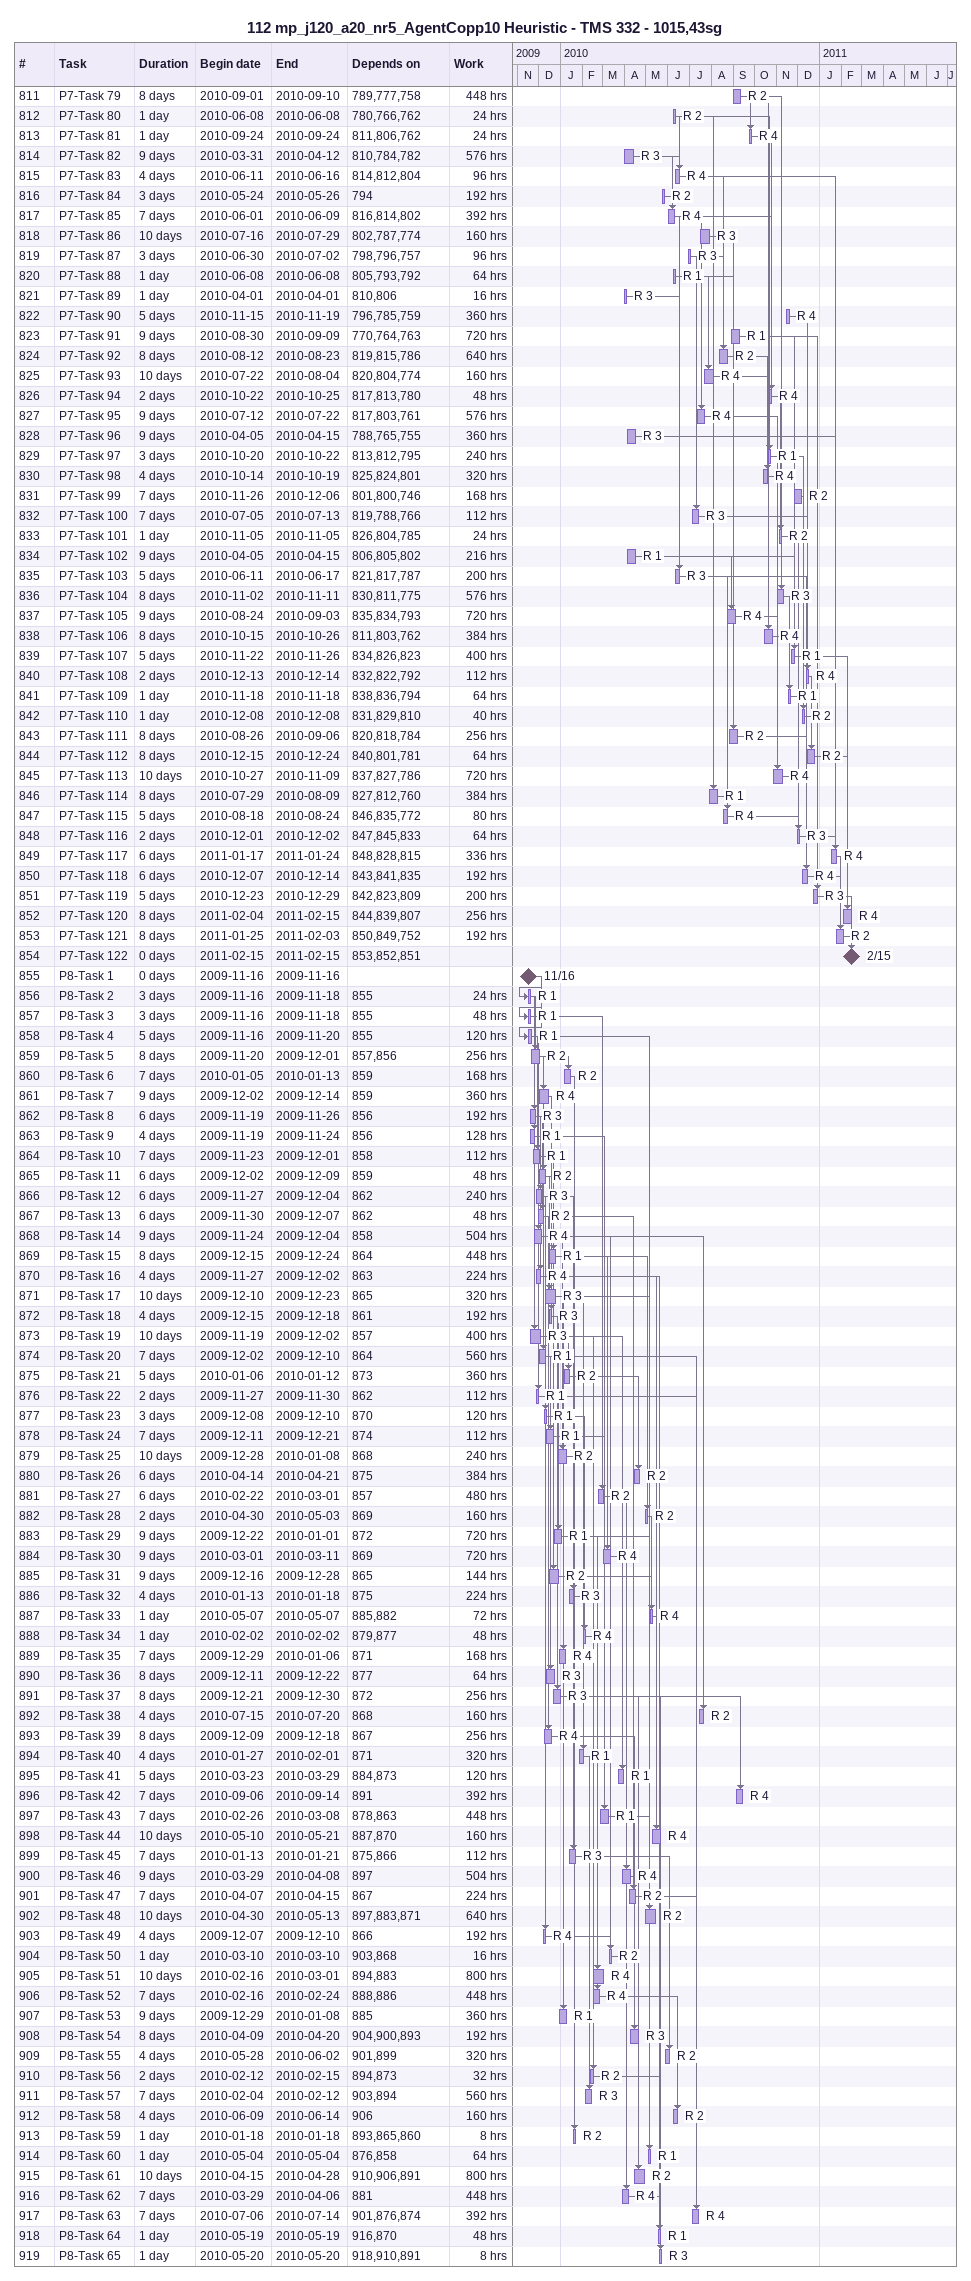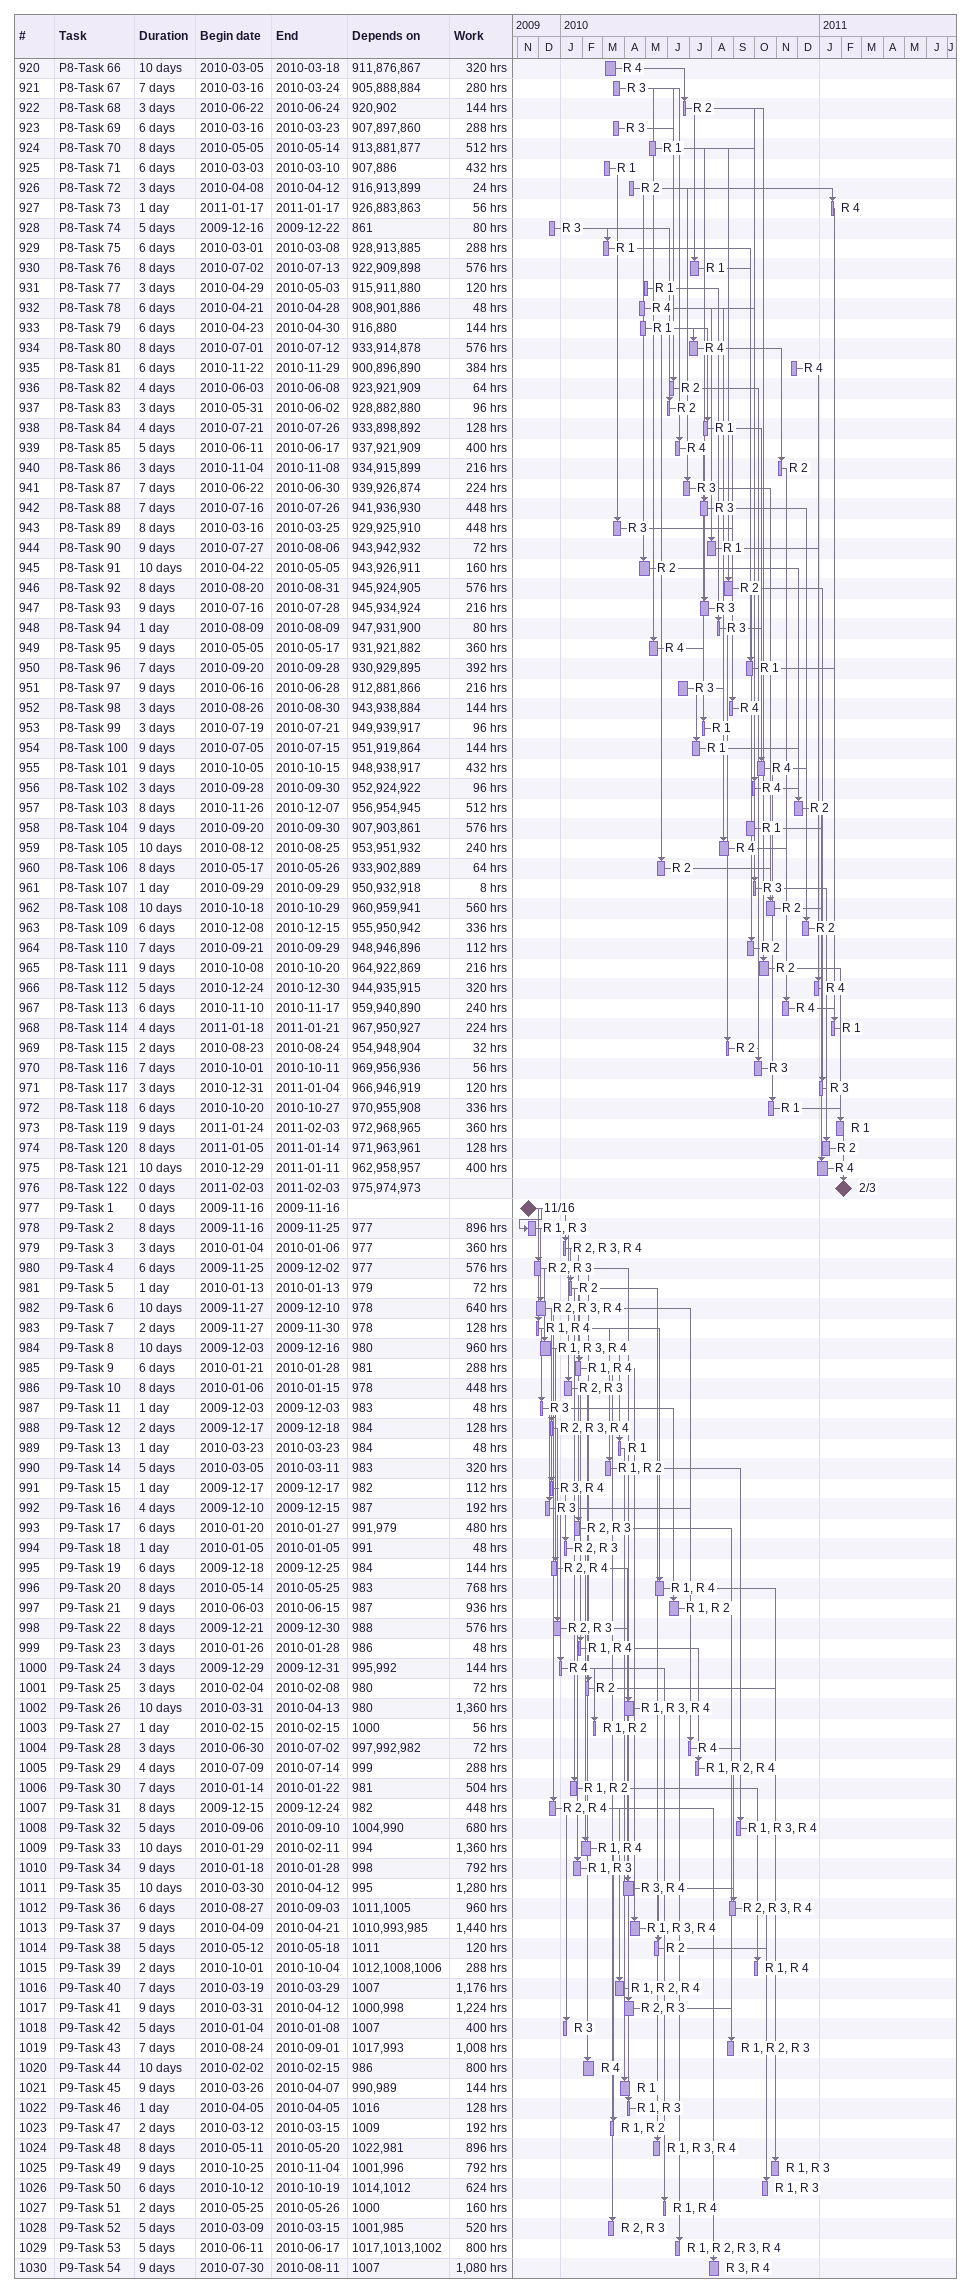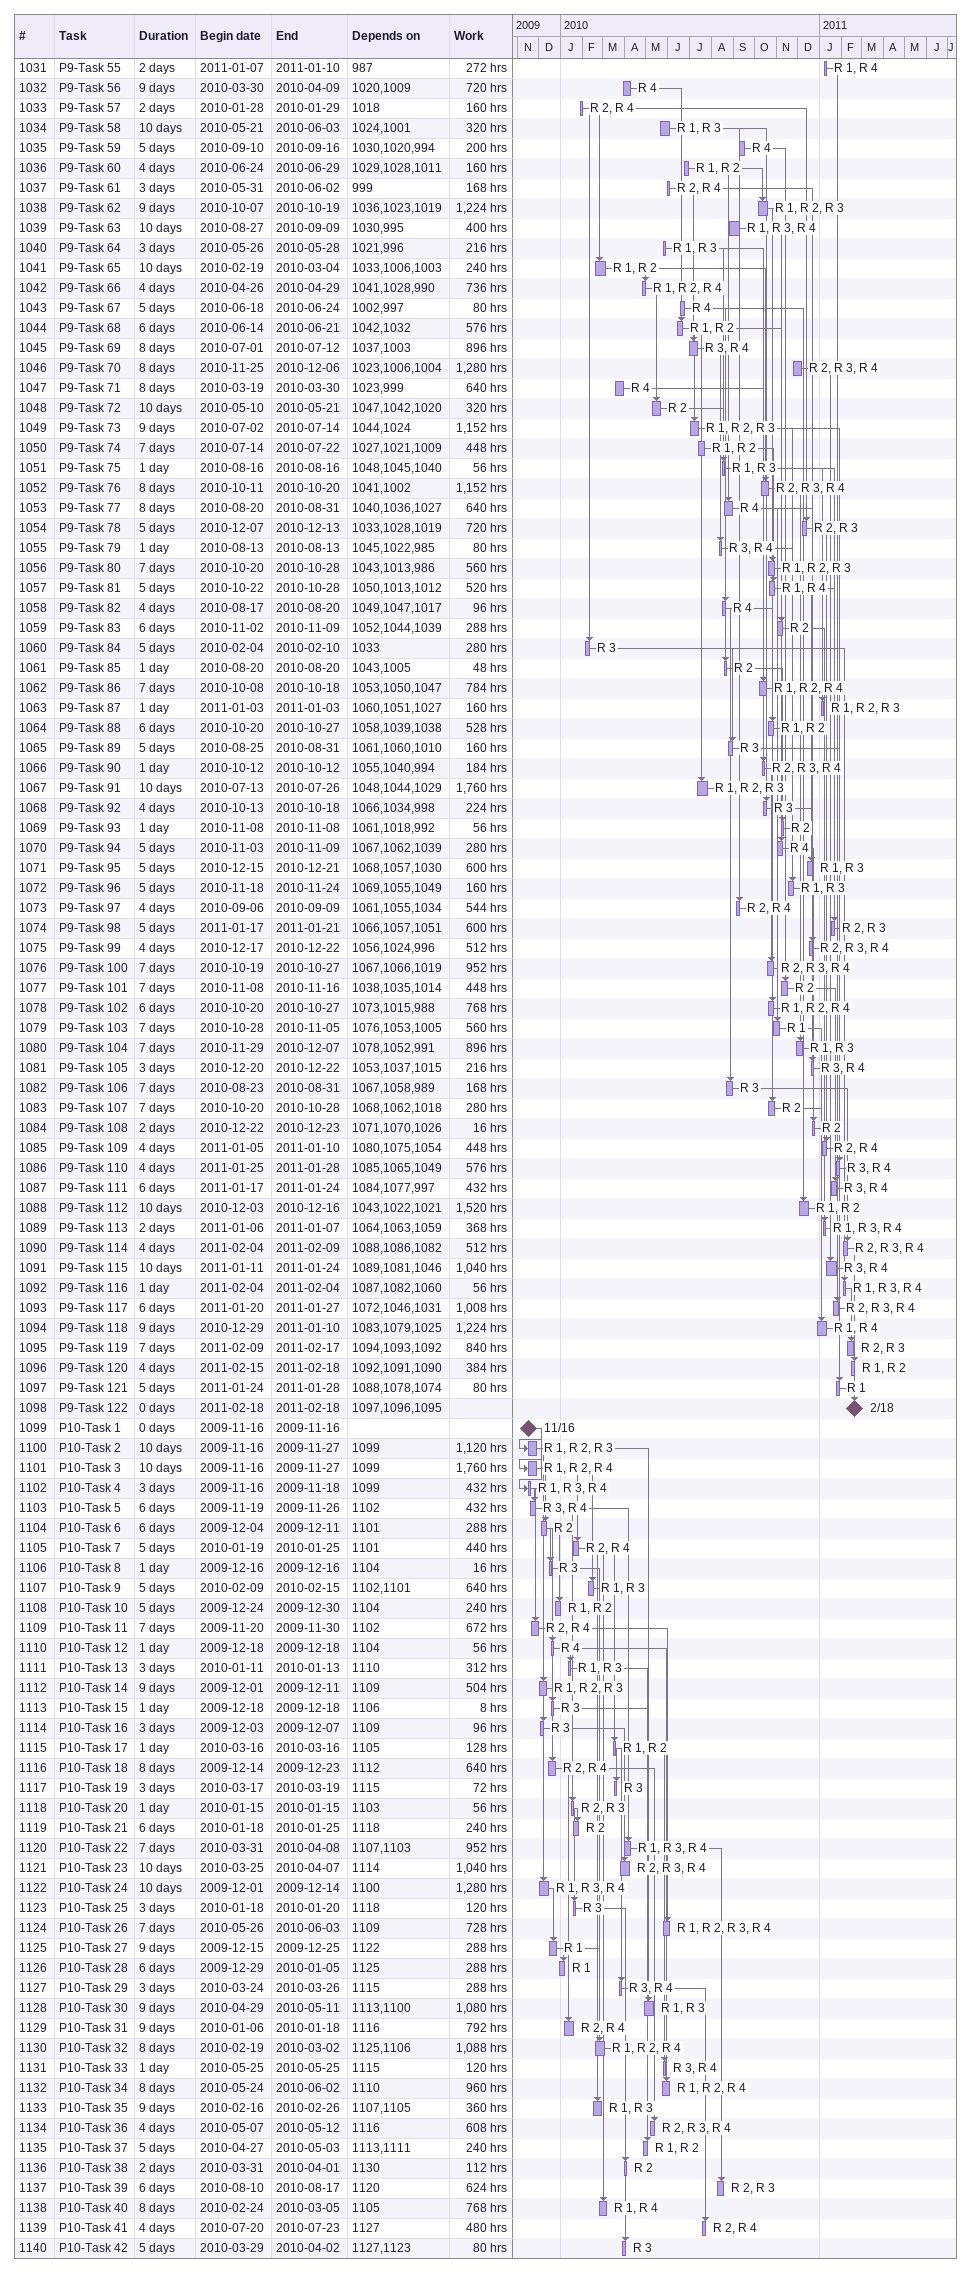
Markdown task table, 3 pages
112 mp_j120_a20_nr5_AgentCopp10 Heuristic - TMS 332 - 1015,43sg

| ID | Task | Duration | Start | Finish | Predecessors | Resources | Work (h) |
|---|---|---|---|---|---|---|---|
| 811 | P7-Task 79 | 8d | 2010-09-01 | 2010-09-10 | 789, 777, 758 | R 2 | 448 |
| 812 | P7-Task 80 | 1d | 2010-06-08 | 2010-06-08 | 780, 766, 762 | R 2 | 24 |
| 813 | P7-Task 81 | 1d | 2010-09-24 | 2010-09-24 | 811, 806, 762 | R 4 | 24 |
| 814 | P7-Task 82 | 9d | 2010-03-31 | 2010-04-12 | 810, 784, 782 | R 3 | 576 |
| 815 | P7-Task 83 | 4d | 2010-06-11 | 2010-06-16 | 814, 812, 804 | R 4 | 96 |
| 816 | P7-Task 84 | 3d | 2010-05-24 | 2010-05-26 | 794 | R 2 | 192 |
| 817 | P7-Task 85 | 7d | 2010-06-01 | 2010-06-09 | 816, 814, 802 | R 4 | 392 |
| 818 | P7-Task 86 | 10d | 2010-07-16 | 2010-07-29 | 802, 787, 774 | R 3 | 160 |
| 819 | P7-Task 87 | 3d | 2010-06-30 | 2010-07-02 | 798, 796, 757 | R 3 | 96 |
| 820 | P7-Task 88 | 1d | 2010-06-08 | 2010-06-08 | 805, 793, 792 | R 1 | 64 |
| 821 | P7-Task 89 | 1d | 2010-04-01 | 2010-04-01 | 810, 806 | R 3 | 16 |
| 822 | P7-Task 90 | 5d | 2010-11-15 | 2010-11-19 | 796, 785, 759 | R 4 | 360 |
| 823 | P7-Task 91 | 9d | 2010-08-30 | 2010-09-09 | 770, 764, 763 | R 1 | 720 |
| 824 | P7-Task 92 | 8d | 2010-08-12 | 2010-08-23 | 819, 815, 786 | R 2 | 640 |
| 825 | P7-Task 93 | 10d | 2010-07-22 | 2010-08-04 | 820, 804, 774 | R 4 | 160 |
| 826 | P7-Task 94 | 2d | 2010-10-22 | 2010-10-25 | 817, 813, 780 | R 4 | 48 |
| 827 | P7-Task 95 | 9d | 2010-07-12 | 2010-07-22 | 817, 803, 761 | R 4 | 576 |
| 828 | P7-Task 96 | 9d | 2010-04-05 | 2010-04-15 | 788, 765, 755 | R 3 | 360 |
| 829 | P7-Task 97 | 3d | 2010-10-20 | 2010-10-22 | 813, 812, 795 | R 1 | 240 |
| 830 | P7-Task 98 | 4d | 2010-10-14 | 2010-10-19 | 825, 824, 801 | R 4 | 320 |
| 831 | P7-Task 99 | 7d | 2010-11-26 | 2010-12-06 | 801, 800, 746 | R 2 | 168 |
| 832 | P7-Task 100 | 7d | 2010-07-05 | 2010-07-13 | 819, 788, 766 | R 3 | 112 |
| 833 | P7-Task 101 | 1d | 2010-11-05 | 2010-11-05 | 826, 804, 785 | R 2 | 24 |
| 834 | P7-Task 102 | 9d | 2010-04-05 | 2010-04-15 | 806, 805, 802 | R 1 | 216 |
| 835 | P7-Task 103 | 5d | 2010-06-11 | 2010-06-17 | 821, 817, 787 | R 3 | 200 |
| 836 | P7-Task 104 | 8d | 2010-11-02 | 2010-11-11 | 830, 811, 775 | R 3 | 576 |
| 837 | P7-Task 105 | 9d | 2010-08-24 | 2010-09-03 | 835, 834, 793 | R 4 | 720 |
| 838 | P7-Task 106 | 8d | 2010-10-15 | 2010-10-26 | 811, 803, 762 | R 4 | 384 |
| 839 | P7-Task 107 | 5d | 2010-11-22 | 2010-11-26 | 834, 826, 823 | R 1 | 400 |
| 840 | P7-Task 108 | 2d | 2010-12-13 | 2010-12-14 | 832, 822, 792 | R 4 | 112 |
| 841 | P7-Task 109 | 1d | 2010-11-18 | 2010-11-18 | 838, 836, 794 | R 1 | 64 |
| 842 | P7-Task 110 | 1d | 2010-12-08 | 2010-12-08 | 831, 829, 810 | R 2 | 40 |
| 843 | P7-Task 111 | 8d | 2010-08-26 | 2010-09-06 | 820, 818, 784 | R 2 | 256 |
| 844 | P7-Task 112 | 8d | 2010-12-15 | 2010-12-24 | 840, 801, 781 | R 2 | 64 |
| 845 | P7-Task 113 | 10d | 2010-10-27 | 2010-11-09 | 837, 827, 786 | R 4 | 720 |
| 846 | P7-Task 114 | 8d | 2010-07-29 | 2010-08-09 | 827, 812, 760 | R 1 | 384 |
| 847 | P7-Task 115 | 5d | 2010-08-18 | 2010-08-24 | 846, 835, 772 | R 4 | 80 |
| 848 | P7-Task 116 | 2d | 2010-12-01 | 2010-12-02 | 847, 845, 833 | R 3 | 64 |
| 849 | P7-Task 117 | 6d | 2011-01-17 | 2011-01-24 | 848, 828, 815 | R 4 | 336 |
| 850 | P7-Task 118 | 6d | 2010-12-07 | 2010-12-14 | 843, 841, 835 | R 4 | 192 |
| 851 | P7-Task 119 | 5d | 2010-12-23 | 2010-12-29 | 842, 823, 809 | R 3 | 200 |
| 852 | P7-Task 120 | 8d | 2011-02-04 | 2011-02-15 | 844, 839, 807 | R 4 | 256 |
| 853 | P7-Task 121 | 8d | 2011-01-25 | 2011-02-03 | 850, 849, 752 | R 2 | 192 |
| 854 | P7-Task 122 | 0d | 2011-02-15 | 2011-02-15 | 853, 852, 851 |  |  |
| 855 | P8-Task 1 | 0d | 2009-11-16 | 2009-11-16 |  |  |  |
| 856 | P8-Task 2 | 3d | 2009-11-16 | 2009-11-18 | 855 | R 1 | 24 |
| 857 | P8-Task 3 | 3d | 2009-11-16 | 2009-11-18 | 855 | R 1 | 48 |
| 858 | P8-Task 4 | 5d | 2009-11-16 | 2009-11-20 | 855 | R 1 | 120 |
| 859 | P8-Task 5 | 8d | 2009-11-20 | 2009-12-01 | 857, 856 | R 2 | 256 |
| 860 | P8-Task 6 | 7d | 2010-01-05 | 2010-01-13 | 859 | R 2 | 168 |
| 861 | P8-Task 7 | 9d | 2009-12-02 | 2009-12-14 | 859 | R 4 | 360 |
| 862 | P8-Task 8 | 6d | 2009-11-19 | 2009-11-26 | 856 | R 3 | 192 |
| 863 | P8-Task 9 | 4d | 2009-11-19 | 2009-11-24 | 856 | R 1 | 128 |
| 864 | P8-Task 10 | 7d | 2009-11-23 | 2009-12-01 | 858 | R 1 | 112 |
| 865 | P8-Task 11 | 6d | 2009-12-02 | 2009-12-09 | 859 | R 2 | 48 |
| 866 | P8-Task 12 | 6d | 2009-11-27 | 2009-12-04 | 862 | R 3 | 240 |
| 867 | P8-Task 13 | 6d | 2009-11-30 | 2009-12-07 | 862 | R 2 | 48 |
| 868 | P8-Task 14 | 9d | 2009-11-24 | 2009-12-04 | 858 | R 4 | 504 |
| 869 | P8-Task 15 | 8d | 2009-12-15 | 2009-12-24 | 864 | R 1 | 448 |
| 870 | P8-Task 16 | 4d | 2009-11-27 | 2009-12-02 | 863 | R 4 | 224 |
| 871 | P8-Task 17 | 10d | 2009-12-10 | 2009-12-23 | 865 | R 3 | 320 |
| 872 | P8-Task 18 | 4d | 2009-12-15 | 2009-12-18 | 861 | R 3 | 192 |
| 873 | P8-Task 19 | 10d | 2009-11-19 | 2009-12-02 | 857 | R 3 | 400 |
| 874 | P8-Task 20 | 7d | 2009-12-02 | 2009-12-10 | 864 | R 1 | 560 |
| 875 | P8-Task 21 | 5d | 2010-01-06 | 2010-01-12 | 873 | R 2 | 360 |
| 876 | P8-Task 22 | 2d | 2009-11-27 | 2009-11-30 | 862 | R 1 | 112 |
| 877 | P8-Task 23 | 3d | 2009-12-08 | 2009-12-10 | 870 | R 1 | 120 |
| 878 | P8-Task 24 | 7d | 2009-12-11 | 2009-12-21 | 874 | R 1 | 112 |
| 879 | P8-Task 25 | 10d | 2009-12-28 | 2010-01-08 | 868 | R 2 | 240 |
| 880 | P8-Task 26 | 6d | 2010-04-14 | 2010-04-21 | 875 | R 2 | 384 |
| 881 | P8-Task 27 | 6d | 2010-02-22 | 2010-03-01 | 857 | R 2 | 480 |
| 882 | P8-Task 28 | 2d | 2010-04-30 | 2010-05-03 | 869 | R 2 | 160 |
| 883 | P8-Task 29 | 9d | 2009-12-22 | 2010-01-01 | 872 | R 1 | 720 |
| 884 | P8-Task 30 | 9d | 2010-03-01 | 2010-03-11 | 869 | R 4 | 720 |
| 885 | P8-Task 31 | 9d | 2009-12-16 | 2009-12-28 | 865 | R 2 | 144 |
| 886 | P8-Task 32 | 4d | 2010-01-13 | 2010-01-18 | 875 | R 3 | 224 |
| 887 | P8-Task 33 | 1d | 2010-05-07 | 2010-05-07 | 885, 882 | R 4 | 72 |
| 888 | P8-Task 34 | 1d | 2010-02-02 | 2010-02-02 | 879, 877 | R 4 | 48 |
| 889 | P8-Task 35 | 7d | 2009-12-29 | 2010-01-06 | 871 | R 4 | 168 |
| 890 | P8-Task 36 | 8d | 2009-12-11 | 2009-12-22 | 877 | R 3 | 64 |
| 891 | P8-Task 37 | 8d | 2009-12-21 | 2009-12-30 | 872 | R 3 | 256 |
| 892 | P8-Task 38 | 4d | 2010-07-15 | 2010-07-20 | 868 | R 2 | 160 |
| 893 | P8-Task 39 | 8d | 2009-12-09 | 2009-12-18 | 867 | R 4 | 256 |
| 894 | P8-Task 40 | 4d | 2010-01-27 | 2010-02-01 | 871 | R 1 | 320 |
| 895 | P8-Task 41 | 5d | 2010-03-23 | 2010-03-29 | 884, 873 | R 1 | 120 |
| 896 | P8-Task 42 | 7d | 2010-09-06 | 2010-09-14 | 891 | R 4 | 392 |
| 897 | P8-Task 43 | 7d | 2010-02-26 | 2010-03-08 | 878, 863 | R 1 | 448 |
| 898 | P8-Task 44 | 10d | 2010-05-10 | 2010-05-21 | 887, 870 | R 4 | 160 |
| 899 | P8-Task 45 | 7d | 2010-01-13 | 2010-01-21 | 875, 866 | R 3 | 112 |
| 900 | P8-Task 46 | 9d | 2010-03-29 | 2010-04-08 | 897 | R 4 | 504 |
| 901 | P8-Task 47 | 7d | 2010-04-07 | 2010-04-15 | 867 | R 2 | 224 |
| 902 | P8-Task 48 | 10d | 2010-04-30 | 2010-05-13 | 897, 883, 871 | R 2 | 640 |
| 903 | P8-Task 49 | 4d | 2009-12-07 | 2009-12-10 | 866 | R 4 | 192 |
| 904 | P8-Task 50 | 1d | 2010-03-10 | 2010-03-10 | 903, 868 | R 2 | 16 |
| 905 | P8-Task 51 | 10d | 2010-02-16 | 2010-03-01 | 894, 883 | R 4 | 800 |
| 906 | P8-Task 52 | 7d | 2010-02-16 | 2010-02-24 | 888, 886 | R 4 | 448 |
| 907 | P8-Task 53 | 9d | 2009-12-29 | 2010-01-08 | 885 | R 1 | 360 |
| 908 | P8-Task 54 | 8d | 2010-04-09 | 2010-04-20 | 904, 900, 893 | R 3 | 192 |
| 909 | P8-Task 55 | 4d | 2010-05-28 | 2010-06-02 | 901, 899 | R 2 | 320 |
| 910 | P8-Task 56 | 2d | 2010-02-12 | 2010-02-15 | 894, 873 | R 2 | 32 |
| 911 | P8-Task 57 | 7d | 2010-02-04 | 2010-02-12 | 903, 894 | R 3 | 560 |
| 912 | P8-Task 58 | 4d | 2010-06-09 | 2010-06-14 | 906 | R 2 | 160 |
| 913 | P8-Task 59 | 1d | 2010-01-18 | 2010-01-18 | 893, 865, 860 | R 2 | 8 |
| 914 | P8-Task 60 | 1d | 2010-05-04 | 2010-05-04 | 876, 858 | R 1 | 64 |
| 915 | P8-Task 61 | 10d | 2010-04-15 | 2010-04-28 | 910, 906, 891 | R 2 | 800 |
| 916 | P8-Task 62 | 7d | 2010-03-29 | 2010-04-06 | 881 | R 4 | 448 |
| 917 | P8-Task 63 | 7d | 2010-07-06 | 2010-07-14 | 901, 876, 874 | R 4 | 392 |
| 918 | P8-Task 64 | 1d | 2010-05-19 | 2010-05-19 | 916, 870 | R 1 | 48 |
| 919 | P8-Task 65 | 1d | 2010-05-20 | 2010-05-20 | 918, 910, 891 | R 3 | 8 |
| 920 | P8-Task 66 | 10d | 2010-03-05 | 2010-03-18 | 911, 876, 867 | R 4 | 320 |
| 921 | P8-Task 67 | 7d | 2010-03-16 | 2010-03-24 | 905, 888, 884 | R 3 | 280 |
| 922 | P8-Task 68 | 3d | 2010-06-22 | 2010-06-24 | 920, 902 | R 2 | 144 |
| 923 | P8-Task 69 | 6d | 2010-03-16 | 2010-03-23 | 907, 897, 860 | R 3 | 288 |
| 924 | P8-Task 70 | 8d | 2010-05-05 | 2010-05-14 | 913, 881, 877 | R 1 | 512 |
| 925 | P8-Task 71 | 6d | 2010-03-03 | 2010-03-10 | 907, 886 | R 1 | 432 |
| 926 | P8-Task 72 | 3d | 2010-04-08 | 2010-04-12 | 916, 913, 899 | R 2 | 24 |
| 927 | P8-Task 73 | 1d | 2011-01-17 | 2011-01-17 | 926, 883, 863 | R 4 | 56 |
| 928 | P8-Task 74 | 5d | 2009-12-16 | 2009-12-22 | 861 | R 3 | 80 |
| 929 | P8-Task 75 | 6d | 2010-03-01 | 2010-03-08 | 928, 913, 885 | R 1 | 288 |
| 930 | P8-Task 76 | 8d | 2010-07-02 | 2010-07-13 | 922, 909, 898 | R 1 | 576 |
| 931 | P8-Task 77 | 3d | 2010-04-29 | 2010-05-03 | 915, 911, 880 | R 1 | 120 |
| 932 | P8-Task 78 | 6d | 2010-04-21 | 2010-04-28 | 908, 901, 886 | R 4 | 48 |
| 933 | P8-Task 79 | 6d | 2010-04-23 | 2010-04-30 | 916, 880 | R 1 | 144 |
| 934 | P8-Task 80 | 8d | 2010-07-01 | 2010-07-12 | 933, 914, 878 | R 4 | 576 |
| 935 | P8-Task 81 | 6d | 2010-11-22 | 2010-11-29 | 900, 896, 890 | R 4 | 384 |
| 936 | P8-Task 82 | 4d | 2010-06-03 | 2010-06-08 | 923, 921, 909 | R 2 | 64 |
| 937 | P8-Task 83 | 3d | 2010-05-31 | 2010-06-02 | 928, 882, 880 | R 2 | 96 |
| 938 | P8-Task 84 | 4d | 2010-07-21 | 2010-07-26 | 933, 898, 892 | R 1 | 128 |
| 939 | P8-Task 85 | 5d | 2010-06-11 | 2010-06-17 | 937, 921, 909 | R 4 | 400 |
| 940 | P8-Task 86 | 3d | 2010-11-04 | 2010-11-08 | 934, 915, 899 | R 2 | 216 |
| 941 | P8-Task 87 | 7d | 2010-06-22 | 2010-06-30 | 939, 926, 874 | R 3 | 224 |
| 942 | P8-Task 88 | 7d | 2010-07-16 | 2010-07-26 | 941, 936, 930 | R 3 | 448 |
| 943 | P8-Task 89 | 8d | 2010-03-16 | 2010-03-25 | 929, 925, 910 | R 3 | 448 |
| 944 | P8-Task 90 | 9d | 2010-07-27 | 2010-08-06 | 943, 942, 932 | R 1 | 72 |
| 945 | P8-Task 91 | 10d | 2010-04-22 | 2010-05-05 | 943, 926, 911 | R 2 | 160 |
| 946 | P8-Task 92 | 8d | 2010-08-20 | 2010-08-31 | 945, 924, 905 | R 2 | 576 |
| 947 | P8-Task 93 | 9d | 2010-07-16 | 2010-07-28 | 945, 934, 924 | R 3 | 216 |
| 948 | P8-Task 94 | 1d | 2010-08-09 | 2010-08-09 | 947, 931, 900 | R 3 | 80 |
| 949 | P8-Task 95 | 9d | 2010-05-05 | 2010-05-17 | 931, 921, 882 | R 4 | 360 |
| 950 | P8-Task 96 | 7d | 2010-09-20 | 2010-09-28 | 930, 929, 895 | R 1 | 392 |
| 951 | P8-Task 97 | 9d | 2010-06-16 | 2010-06-28 | 912, 881, 866 | R 3 | 216 |
| 952 | P8-Task 98 | 3d | 2010-08-26 | 2010-08-30 | 943, 938, 884 | R 4 | 144 |
| 953 | P8-Task 99 | 3d | 2010-07-19 | 2010-07-21 | 949, 939, 917 | R 1 | 96 |
| 954 | P8-Task 100 | 9d | 2010-07-05 | 2010-07-15 | 951, 919, 864 | R 1 | 144 |
| 955 | P8-Task 101 | 9d | 2010-10-05 | 2010-10-15 | 948, 938, 917 | R 4 | 432 |
| 956 | P8-Task 102 | 3d | 2010-09-28 | 2010-09-30 | 952, 924, 922 | R 4 | 96 |
| 957 | P8-Task 103 | 8d | 2010-11-26 | 2010-12-07 | 956, 954, 945 | R 2 | 512 |
| 958 | P8-Task 104 | 9d | 2010-09-20 | 2010-09-30 | 907, 903, 861 | R 1 | 576 |
| 959 | P8-Task 105 | 10d | 2010-08-12 | 2010-08-25 | 953, 951, 932 | R 4 | 240 |
| 960 | P8-Task 106 | 8d | 2010-05-17 | 2010-05-26 | 933, 902, 889 | R 2 | 64 |
| 961 | P8-Task 107 | 1d | 2010-09-29 | 2010-09-29 | 950, 932, 918 | R 3 | 8 |
| 962 | P8-Task 108 | 10d | 2010-10-18 | 2010-10-29 | 960, 959, 941 | R 2 | 560 |
| 963 | P8-Task 109 | 6d | 2010-12-08 | 2010-12-15 | 955, 950, 942 | R 2 | 336 |
| 964 | P8-Task 110 | 7d | 2010-09-21 | 2010-09-29 | 948, 946, 896 | R 2 | 112 |
| 965 | P8-Task 111 | 9d | 2010-10-08 | 2010-10-20 | 964, 922, 869 | R 2 | 216 |
| 966 | P8-Task 112 | 5d | 2010-12-24 | 2010-12-30 | 944, 935, 915 | R 4 | 320 |
| 967 | P8-Task 113 | 6d | 2010-11-10 | 2010-11-17 | 959, 940, 890 | R 4 | 240 |
| 968 | P8-Task 114 | 4d | 2011-01-18 | 2011-01-21 | 967, 950, 927 | R 1 | 224 |
| 969 | P8-Task 115 | 2d | 2010-08-23 | 2010-08-24 | 954, 948, 904 | R 2 | 32 |
| 970 | P8-Task 116 | 7d | 2010-10-01 | 2010-10-11 | 969, 956, 936 | R 3 | 56 |
| 971 | P8-Task 117 | 3d | 2010-12-31 | 2011-01-04 | 966, 946, 919 | R 3 | 120 |
| 972 | P8-Task 118 | 6d | 2010-10-20 | 2010-10-27 | 970, 955, 908 | R 1 | 336 |
| 973 | P8-Task 119 | 9d | 2011-01-24 | 2011-02-03 | 972, 968, 965 | R 1 | 360 |
| 974 | P8-Task 120 | 8d | 2011-01-05 | 2011-01-14 | 971, 963, 961 | R 2 | 128 |
| 975 | P8-Task 121 | 10d | 2010-12-29 | 2011-01-11 | 962, 958, 957 | R 4 | 400 |
| 976 | P8-Task 122 | 0d | 2011-02-03 | 2011-02-03 | 975, 974, 973 |  |  |
| 977 | P9-Task 1 | 0d | 2009-11-16 | 2009-11-16 |  |  |  |
| 978 | P9-Task 2 | 8d | 2009-11-16 | 2009-11-25 | 977 | R 1, R 3 | 896 |
| 979 | P9-Task 3 | 3d | 2010-01-04 | 2010-01-06 | 977 | R 2, R 3, R 4 | 360 |
| 980 | P9-Task 4 | 6d | 2009-11-25 | 2009-12-02 | 977 | R 2, R 3 | 576 |
| 981 | P9-Task 5 | 1d | 2010-01-13 | 2010-01-13 | 979 | R 2 | 72 |
| 982 | P9-Task 6 | 10d | 2009-11-27 | 2009-12-10 | 978 | R 2, R 3, R 4 | 640 |
| 983 | P9-Task 7 | 2d | 2009-11-27 | 2009-11-30 | 978 | R 1, R 4 | 128 |
| 984 | P9-Task 8 | 10d | 2009-12-03 | 2009-12-16 | 980 | R 1, R 3, R 4 | 960 |
| 985 | P9-Task 9 | 6d | 2010-01-21 | 2010-01-28 | 981 | R 1, R 4 | 288 |
| 986 | P9-Task 10 | 8d | 2010-01-06 | 2010-01-15 | 978 | R 2, R 3 | 448 |
| 987 | P9-Task 11 | 1d | 2009-12-03 | 2009-12-03 | 983 | R 3 | 48 |
| 988 | P9-Task 12 | 2d | 2009-12-17 | 2009-12-18 | 984 | R 2, R 3, R 4 | 128 |
| 989 | P9-Task 13 | 1d | 2010-03-23 | 2010-03-23 | 984 | R 1 | 48 |
| 990 | P9-Task 14 | 5d | 2010-03-05 | 2010-03-11 | 983 | R 1, R 2 | 320 |
| 991 | P9-Task 15 | 1d | 2009-12-17 | 2009-12-17 | 982 | R 3, R 4 | 112 |
| 992 | P9-Task 16 | 4d | 2009-12-10 | 2009-12-15 | 987 | R 3 | 192 |
| 993 | P9-Task 17 | 6d | 2010-01-20 | 2010-01-27 | 991, 979 | R 2, R 3 | 480 |
| 994 | P9-Task 18 | 1d | 2010-01-05 | 2010-01-05 | 991 | R 2, R 3 | 48 |
| 995 | P9-Task 19 | 6d | 2009-12-18 | 2009-12-25 | 984 | R 2, R 4 | 144 |
| 996 | P9-Task 20 | 8d | 2010-05-14 | 2010-05-25 | 983 | R 1, R 4 | 768 |
| 997 | P9-Task 21 | 9d | 2010-06-03 | 2010-06-15 | 987 | R 1, R 2 | 936 |
| 998 | P9-Task 22 | 8d | 2009-12-21 | 2009-12-30 | 988 | R 2, R 3 | 576 |
| 999 | P9-Task 23 | 3d | 2010-01-26 | 2010-01-28 | 986 | R 1, R 4 | 48 |
| 1000 | P9-Task 24 | 3d | 2009-12-29 | 2009-12-31 | 995, 992 | R 4 | 144 |
| 1001 | P9-Task 25 | 3d | 2010-02-04 | 2010-02-08 | 980 | R 2 | 72 |
| 1002 | P9-Task 26 | 10d | 2010-03-31 | 2010-04-13 | 980 | R 1, R 3, R 4 | 1360 |
| 1003 | P9-Task 27 | 1d | 2010-02-15 | 2010-02-15 | 1000 | R 1, R 2 | 56 |
| 1004 | P9-Task 28 | 3d | 2010-06-30 | 2010-07-02 | 997, 992, 982 | R 4 | 72 |
| 1005 | P9-Task 29 | 4d | 2010-07-09 | 2010-07-14 | 999 | R 1, R 2, R 4 | 288 |
| 1006 | P9-Task 30 | 7d | 2010-01-14 | 2010-01-22 | 981 | R 1, R 2 | 504 |
| 1007 | P9-Task 31 | 8d | 2009-12-15 | 2009-12-24 | 982 | R 2, R 4 | 448 |
| 1008 | P9-Task 32 | 5d | 2010-09-06 | 2010-09-10 | 1004, 990 | R 1, R 3, R 4 | 680 |
| 1009 | P9-Task 33 | 10d | 2010-01-29 | 2010-02-11 | 994 | R 1, R 4 | 1360 |
| 1010 | P9-Task 34 | 9d | 2010-01-18 | 2010-01-28 | 998 | R 1, R 3 | 792 |
| 1011 | P9-Task 35 | 10d | 2010-03-30 | 2010-04-12 | 995 | R 3, R 4 | 1280 |
| 1012 | P9-Task 36 | 6d | 2010-08-27 | 2010-09-03 | 1011, 1005 | R 2, R 3, R 4 | 960 |
| 1013 | P9-Task 37 | 9d | 2010-04-09 | 2010-04-21 | 1010, 993, 985 | R 1, R 3, R 4 | 1440 |
| 1014 | P9-Task 38 | 5d | 2010-05-12 | 2010-05-18 | 1011 | R 2 | 120 |
| 1015 | P9-Task 39 | 2d | 2010-10-01 | 2010-10-04 | 1012, 1008, 1006 | R 1, R 4 | 288 |
| 1016 | P9-Task 40 | 7d | 2010-03-19 | 2010-03-29 | 1007 | R 1, R 2, R 4 | 1176 |
| 1017 | P9-Task 41 | 9d | 2010-03-31 | 2010-04-12 | 1000, 998 | R 2, R 3 | 1224 |
| 1018 | P9-Task 42 | 5d | 2010-01-04 | 2010-01-08 | 1007 | R 3 | 400 |
| 1019 | P9-Task 43 | 7d | 2010-08-24 | 2010-09-01 | 1017, 993 | R 1, R 2, R 3 | 1008 |
| 1020 | P9-Task 44 | 10d | 2010-02-02 | 2010-02-15 | 986 | R 4 | 800 |
| 1021 | P9-Task 45 | 9d | 2010-03-26 | 2010-04-07 | 990, 989 | R 1 | 144 |
| 1022 | P9-Task 46 | 1d | 2010-04-05 | 2010-04-05 | 1016 | R 1, R 3 | 128 |
| 1023 | P9-Task 47 | 2d | 2010-03-12 | 2010-03-15 | 1009 | R 1, R 2 | 192 |
| 1024 | P9-Task 48 | 8d | 2010-05-11 | 2010-05-20 | 1022, 981 | R 1, R 3, R 4 | 896 |
| 1025 | P9-Task 49 | 9d | 2010-10-25 | 2010-11-04 | 1001, 996 | R 1, R 3 | 792 |
| 1026 | P9-Task 50 | 6d | 2010-10-12 | 2010-10-19 | 1014, 1012 | R 1, R 3 | 624 |
| 1027 | P9-Task 51 | 2d | 2010-05-25 | 2010-05-26 | 1000 | R 1, R 4 | 160 |
| 1028 | P9-Task 52 | 5d | 2010-03-09 | 2010-03-15 | 1001, 985 | R 2, R 3 | 520 |
| 1029 | P9-Task 53 | 5d | 2010-06-11 | 2010-06-17 | 1017, 1013, 1002 | R 1, R 2, R 3, R 4 | 800 |
| 1030 | P9-Task 54 | 9d | 2010-07-30 | 2010-08-11 | 1007 | R 3, R 4 | 1080 |
| 1031 | P9-Task 55 | 2d | 2011-01-07 | 2011-01-10 | 987 | R 1, R 4 | 272 |
| 1032 | P9-Task 56 | 9d | 2010-03-30 | 2010-04-09 | 1020, 1009 | R 4 | 720 |
| 1033 | P9-Task 57 | 2d | 2010-01-28 | 2010-01-29 | 1018 | R 2, R 4 | 160 |
| 1034 | P9-Task 58 | 10d | 2010-05-21 | 2010-06-03 | 1024, 1001 | R 1, R 3 | 320 |
| 1035 | P9-Task 59 | 5d | 2010-09-10 | 2010-09-16 | 1030, 1020, 994 | R 4 | 200 |
| 1036 | P9-Task 60 | 4d | 2010-06-24 | 2010-06-29 | 1029, 1028, 1011 | R 1, R 2 | 160 |
| 1037 | P9-Task 61 | 3d | 2010-05-31 | 2010-06-02 | 999 | R 2, R 4 | 168 |
| 1038 | P9-Task 62 | 9d | 2010-10-07 | 2010-10-19 | 1036, 1023, 1019 | R 1, R 2, R 3 | 1224 |
| 1039 | P9-Task 63 | 10d | 2010-08-27 | 2010-09-09 | 1030, 995 | R 1, R 3, R 4 | 400 |
| 1040 | P9-Task 64 | 3d | 2010-05-26 | 2010-05-28 | 1021, 996 | R 1, R 3 | 216 |
| 1041 | P9-Task 65 | 10d | 2010-02-19 | 2010-03-04 | 1033, 1006, 1003 | R 1, R 2 | 240 |
| 1042 | P9-Task 66 | 4d | 2010-04-26 | 2010-04-29 | 1041, 1028, 990 | R 1, R 2, R 4 | 736 |
| 1043 | P9-Task 67 | 5d | 2010-06-18 | 2010-06-24 | 1002, 997 | R 4 | 80 |
| 1044 | P9-Task 68 | 6d | 2010-06-14 | 2010-06-21 | 1042, 1032 | R 1, R 2 | 576 |
| 1045 | P9-Task 69 | 8d | 2010-07-01 | 2010-07-12 | 1037, 1003 | R 3, R 4 | 896 |
| 1046 | P9-Task 70 | 8d | 2010-11-25 | 2010-12-06 | 1023, 1006, 1004 | R 2, R 3, R 4 | 1280 |
| 1047 | P9-Task 71 | 8d | 2010-03-19 | 2010-03-30 | 1023, 999 | R 4 | 640 |
| 1048 | P9-Task 72 | 10d | 2010-05-10 | 2010-05-21 | 1047, 1042, 1020 | R 2 | 320 |
| 1049 | P9-Task 73 | 9d | 2010-07-02 | 2010-07-14 | 1044, 1024 | R 1, R 2, R 3 | 1152 |
| 1050 | P9-Task 74 | 7d | 2010-07-14 | 2010-07-22 | 1027, 1021, 1009 | R 1, R 2 | 448 |
| 1051 | P9-Task 75 | 1d | 2010-08-16 | 2010-08-16 | 1048, 1045, 1040 | R 1, R 3 | 56 |
| 1052 | P9-Task 76 | 8d | 2010-10-11 | 2010-10-20 | 1041, 1002 | R 2, R 3, R 4 | 1152 |
| 1053 | P9-Task 77 | 8d | 2010-08-20 | 2010-08-31 | 1040, 1036, 1027 | R 4 | 640 |
| 1054 | P9-Task 78 | 5d | 2010-12-07 | 2010-12-13 | 1033, 1028, 1019 | R 2, R 3 | 720 |
| 1055 | P9-Task 79 | 1d | 2010-08-13 | 2010-08-13 | 1045, 1022, 985 | R 3, R 4 | 80 |
| 1056 | P9-Task 80 | 7d | 2010-10-20 | 2010-10-28 | 1043, 1013, 986 | R 1, R 2, R 3 | 560 |
| 1057 | P9-Task 81 | 5d | 2010-10-22 | 2010-10-28 | 1050, 1013, 1012 | R 1, R 4 | 520 |
| 1058 | P9-Task 82 | 4d | 2010-08-17 | 2010-08-20 | 1049, 1047, 1017 | R 4 | 96 |
| 1059 | P9-Task 83 | 6d | 2010-11-02 | 2010-11-09 | 1052, 1044, 1039 | R 2 | 288 |
| 1060 | P9-Task 84 | 5d | 2010-02-04 | 2010-02-10 | 1033 | R 3 | 280 |
| 1061 | P9-Task 85 | 1d | 2010-08-20 | 2010-08-20 | 1043, 1005 | R 2 | 48 |
| 1062 | P9-Task 86 | 7d | 2010-10-08 | 2010-10-18 | 1053, 1050, 1047 | R 1, R 2, R 4 | 784 |
| 1063 | P9-Task 87 | 1d | 2011-01-03 | 2011-01-03 | 1060, 1051, 1027 | R 1, R 2, R 3 | 160 |
| 1064 | P9-Task 88 | 6d | 2010-10-20 | 2010-10-27 | 1058, 1039, 1038 | R 1, R 2 | 528 |
| 1065 | P9-Task 89 | 5d | 2010-08-25 | 2010-08-31 | 1061, 1060, 1010 | R 3 | 160 |
| 1066 | P9-Task 90 | 1d | 2010-10-12 | 2010-10-12 | 1055, 1040, 994 | R 2, R 3, R 4 | 184 |
| 1067 | P9-Task 91 | 10d | 2010-07-13 | 2010-07-26 | 1048, 1044, 1029 | R 1, R 2, R 3 | 1760 |
| 1068 | P9-Task 92 | 4d | 2010-10-13 | 2010-10-18 | 1066, 1034, 998 | R 3 | 224 |
| 1069 | P9-Task 93 | 1d | 2010-11-08 | 2010-11-08 | 1061, 1018, 992 | R 2 | 56 |
| 1070 | P9-Task 94 | 5d | 2010-11-03 | 2010-11-09 | 1067, 1062, 1039 | R 4 | 280 |
| 1071 | P9-Task 95 | 5d | 2010-12-15 | 2010-12-21 | 1068, 1057, 1030 | R 1, R 3 | 600 |
| 1072 | P9-Task 96 | 5d | 2010-11-18 | 2010-11-24 | 1069, 1055, 1049 | R 1, R 3 | 160 |
| 1073 | P9-Task 97 | 4d | 2010-09-06 | 2010-09-09 | 1061, 1055, 1034 | R 2, R 4 | 544 |
| 1074 | P9-Task 98 | 5d | 2011-01-17 | 2011-01-21 | 1066, 1057, 1051 | R 2, R 3 | 600 |
| 1075 | P9-Task 99 | 4d | 2010-12-17 | 2010-12-22 | 1056, 1024, 996 | R 2, R 3, R 4 | 512 |
| 1076 | P9-Task 100 | 7d | 2010-10-19 | 2010-10-27 | 1067, 1066, 1019 | R 2, R 3, R 4 | 952 |
| 1077 | P9-Task 101 | 7d | 2010-11-08 | 2010-11-16 | 1038, 1035, 1014 | R 2 | 448 |
| 1078 | P9-Task 102 | 6d | 2010-10-20 | 2010-10-27 | 1073, 1015, 988 | R 1, R 2, R 4 | 768 |
| 1079 | P9-Task 103 | 7d | 2010-10-28 | 2010-11-05 | 1076, 1053, 1005 | R 1 | 560 |
| 1080 | P9-Task 104 | 7d | 2010-11-29 | 2010-12-07 | 1078, 1052, 991 | R 1, R 3 | 896 |
| 1081 | P9-Task 105 | 3d | 2010-12-20 | 2010-12-22 | 1053, 1037, 1015 | R 3, R 4 | 216 |
| 1082 | P9-Task 106 | 7d | 2010-08-23 | 2010-08-31 | 1067, 1058, 989 | R 3 | 168 |
| 1083 | P9-Task 107 | 7d | 2010-10-20 | 2010-10-28 | 1068, 1062, 1018 | R 2 | 280 |
| 1084 | P9-Task 108 | 2d | 2010-12-22 | 2010-12-23 | 1071, 1070, 1026 | R 2 | 16 |
| 1085 | P9-Task 109 | 4d | 2011-01-05 | 2011-01-10 | 1080, 1075, 1054 | R 2, R 4 | 448 |
| 1086 | P9-Task 110 | 4d | 2011-01-25 | 2011-01-28 | 1085, 1065, 1049 | R 3, R 4 | 576 |
| 1087 | P9-Task 111 | 6d | 2011-01-17 | 2011-01-24 | 1084, 1077, 997 | R 3, R 4 | 432 |
| 1088 | P9-Task 112 | 10d | 2010-12-03 | 2010-12-16 | 1043, 1022, 1021 | R 1, R 2 | 1520 |
| 1089 | P9-Task 113 | 2d | 2011-01-06 | 2011-01-07 | 1064, 1063, 1059 | R 1, R 3, R 4 | 368 |
| 1090 | P9-Task 114 | 4d | 2011-02-04 | 2011-02-09 | 1088, 1086, 1082 | R 2, R 3, R 4 | 512 |
| 1091 | P9-Task 115 | 10d | 2011-01-11 | 2011-01-24 | 1089, 1081, 1046 | R 3, R 4 | 1040 |
| 1092 | P9-Task 116 | 1d | 2011-02-04 | 2011-02-04 | 1087, 1082, 1060 | R 1, R 3, R 4 | 56 |
| 1093 | P9-Task 117 | 6d | 2011-01-20 | 2011-01-27 | 1072, 1046, 1031 | R 2, R 3, R 4 | 1008 |
| 1094 | P9-Task 118 | 9d | 2010-12-29 | 2011-01-10 | 1083, 1079, 1025 | R 1, R 4 | 1224 |
| 1095 | P9-Task 119 | 7d | 2011-02-09 | 2011-02-17 | 1094, 1093, 1092 | R 2, R 3 | 840 |
| 1096 | P9-Task 120 | 4d | 2011-02-15 | 2011-02-18 | 1092, 1091, 1090 | R 1, R 2 | 384 |
| 1097 | P9-Task 121 | 5d | 2011-01-24 | 2011-01-28 | 1088, 1078, 1074 | R 1 | 80 |
| 1098 | P9-Task 122 | 0d | 2011-02-18 | 2011-02-18 | 1097, 1096, 1095 |  |  |
| 1099 | P10-Task 1 | 0d | 2009-11-16 | 2009-11-16 |  |  |  |
| 1100 | P10-Task 2 | 10d | 2009-11-16 | 2009-11-27 | 1099 | R 1, R 2, R 3 | 1120 |
| 1101 | P10-Task 3 | 10d | 2009-11-16 | 2009-11-27 | 1099 | R 1, R 2, R 4 | 1760 |
| 1102 | P10-Task 4 | 3d | 2009-11-16 | 2009-11-18 | 1099 | R 1, R 3, R 4 | 432 |
| 1103 | P10-Task 5 | 6d | 2009-11-19 | 2009-11-26 | 1102 | R 3, R 4 | 432 |
| 1104 | P10-Task 6 | 6d | 2009-12-04 | 2009-12-11 | 1101 | R 2 | 288 |
| 1105 | P10-Task 7 | 5d | 2010-01-19 | 2010-01-25 | 1101 | R 2, R 4 | 440 |
| 1106 | P10-Task 8 | 1d | 2009-12-16 | 2009-12-16 | 1104 | R 3 | 16 |
| 1107 | P10-Task 9 | 5d | 2010-02-09 | 2010-02-15 | 1102, 1101 | R 1, R 3 | 640 |
| 1108 | P10-Task 10 | 5d | 2009-12-24 | 2009-12-30 | 1104 | R 1, R 2 | 240 |
| 1109 | P10-Task 11 | 7d | 2009-11-20 | 2009-11-30 | 1102 | R 2, R 4 | 672 |
| 1110 | P10-Task 12 | 1d | 2009-12-18 | 2009-12-18 | 1104 | R 4 | 56 |
| 1111 | P10-Task 13 | 3d | 2010-01-11 | 2010-01-13 | 1110 | R 1, R 3 | 312 |
| 1112 | P10-Task 14 | 9d | 2009-12-01 | 2009-12-11 | 1109 | R 1, R 2, R 3 | 504 |
| 1113 | P10-Task 15 | 1d | 2009-12-18 | 2009-12-18 | 1106 | R 3 | 8 |
| 1114 | P10-Task 16 | 3d | 2009-12-03 | 2009-12-07 | 1109 | R 3 | 96 |
| 1115 | P10-Task 17 | 1d | 2010-03-16 | 2010-03-16 | 1105 | R 1, R 2 | 128 |
| 1116 | P10-Task 18 | 8d | 2009-12-14 | 2009-12-23 | 1112 | R 2, R 4 | 640 |
| 1117 | P10-Task 19 | 3d | 2010-03-17 | 2010-03-19 | 1115 | R 3 | 72 |
| 1118 | P10-Task 20 | 1d | 2010-01-15 | 2010-01-15 | 1103 | R 2, R 3 | 56 |
| 1119 | P10-Task 21 | 6d | 2010-01-18 | 2010-01-25 | 1118 | R 2 | 240 |
| 1120 | P10-Task 22 | 7d | 2010-03-31 | 2010-04-08 | 1107, 1103 | R 1, R 3, R 4 | 952 |
| 1121 | P10-Task 23 | 10d | 2010-03-25 | 2010-04-07 | 1114 | R 2, R 3, R 4 | 1040 |
| 1122 | P10-Task 24 | 10d | 2009-12-01 | 2009-12-14 | 1100 | R 1, R 3, R 4 | 1280 |
| 1123 | P10-Task 25 | 3d | 2010-01-18 | 2010-01-20 | 1118 | R 3 | 120 |
| 1124 | P10-Task 26 | 7d | 2010-05-26 | 2010-06-03 | 1109 | R 1, R 2, R 3, R 4 | 728 |
| 1125 | P10-Task 27 | 9d | 2009-12-15 | 2009-12-25 | 1122 | R 1 | 288 |
| 1126 | P10-Task 28 | 6d | 2009-12-29 | 2010-01-05 | 1125 | R 1 | 288 |
| 1127 | P10-Task 29 | 3d | 2010-03-24 | 2010-03-26 | 1115 | R 3, R 4 | 288 |
| 1128 | P10-Task 30 | 9d | 2010-04-29 | 2010-05-11 | 1113, 1100 | R 1, R 3 | 1080 |
| 1129 | P10-Task 31 | 9d | 2010-01-06 | 2010-01-18 | 1116 | R 2, R 4 | 792 |
| 1130 | P10-Task 32 | 8d | 2010-02-19 | 2010-03-02 | 1125, 1106 | R 1, R 2, R 4 | 1088 |
| 1131 | P10-Task 33 | 1d | 2010-05-25 | 2010-05-25 | 1115 | R 3, R 4 | 120 |
| 1132 | P10-Task 34 | 8d | 2010-05-24 | 2010-06-02 | 1110 | R 1, R 2, R 4 | 960 |
| 1133 | P10-Task 35 | 9d | 2010-02-16 | 2010-02-26 | 1107, 1105 | R 1, R 3 | 360 |
| 1134 | P10-Task 36 | 4d | 2010-05-07 | 2010-05-12 | 1116 | R 2, R 3, R 4 | 608 |
| 1135 | P10-Task 37 | 5d | 2010-04-27 | 2010-05-03 | 1113, 1111 | R 1, R 2 | 240 |
| 1136 | P10-Task 38 | 2d | 2010-03-31 | 2010-04-01 | 1130 | R 2 | 112 |
| 1137 | P10-Task 39 | 6d | 2010-08-10 | 2010-08-17 | 1120 | R 2, R 3 | 624 |
| 1138 | P10-Task 40 | 8d | 2010-02-24 | 2010-03-05 | 1105 | R 1, R 4 | 768 |
| 1139 | P10-Task 41 | 4d | 2010-07-20 | 2010-07-23 | 1127 | R 2, R 4 | 480 |
| 1140 | P10-Task 42 | 5d | 2010-03-29 | 2010-04-02 | 1127, 1123 | R 3 | 80 |
